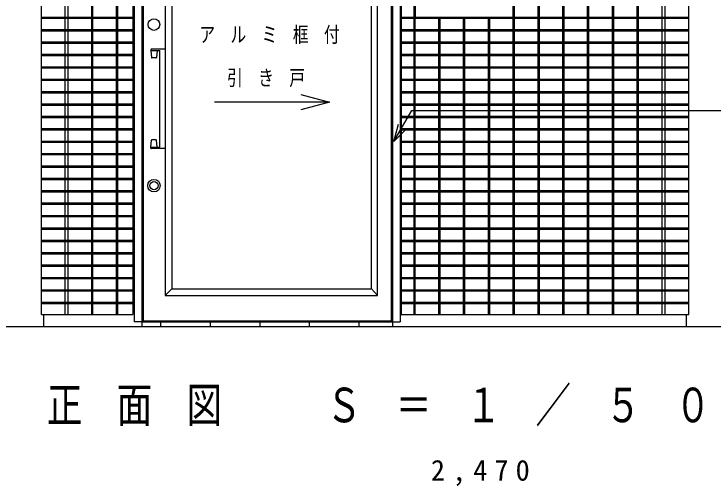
# Model space of a CAD drawing. Units: millimetres on the paper, enlarged 30 times, with parts at other scales. Extents: x -11550 to 5573, y -35640 to 8010.
# Drawn here: x -9936 to -8242, y 5735 to 6878 of the extents above; entities that cross this region are included whole.
import ezdxf

# ---------------------------------------------------------------- set-up
doc = ezdxf.new("R2010")
doc.units = ezdxf.units.MM
doc.header["$LTSCALE"] = 30
doc.layers.add('layer1', color=4, linetype='Continuous', lineweight=25)
doc.styles.add('ＭＳ ゴシック', font='')
doc.styles.get('ＭＳ ゴシック').set_extended_font_data('MS Gothic')

msp = doc.modelspace()

# ---------------------------------------------------------------- linework, layer by layer
at = {"layer": 'layer1', "color": 6}
for p, q in [((-9869.32, 6150.31), (-9869.32, 7470.31)), ((-8303.32, 6150.31), (-8303.32, 7470.31)), ((-9644.92, 7263.91), (-9644.92, 6132.31)), ((-9001.72, 7263.91), (-9001.72, 6132.31)), ((-9626.92, 7245.91), (-9626.92, 6132.31)), ((-9019.72, 7245.91), (-9019.72, 6132.31)), ((-9869.32, 6150.31), (-9647.92, 6150.31)), ((-8998.72, 6150.31), (-8303.32, 6150.31)), ((-9626.92, 6132.31), (-9644.92, 6132.31)), ((-9019.72, 6132.31), (-9001.72, 6132.31))]:
    msp.add_line(p, q, dxfattribs=at)
at = {"layer": 'layer1'}
for p, q in [((-9812.32, 6150.31), (-9812.32, 7470.31)), ((-9804.82, 6150.31), (-9804.82, 7470.31)), ((-9747.82, 6150.31), (-9747.82, 7470.31)), ((-9744.82, 6150.31), (-9744.82, 7470.31)), ((-9687.82, 6150.31), (-9687.82, 7470.31)), ((-9684.82, 6150.31), (-9684.82, 7470.31)), ((-8967.82, 6150.31), (-8967.82, 7470.31)), ((-8724.82, 6150.31), (-8724.82, 7470.31)), ((-8667.82, 6150.31), (-8667.82, 7470.31)), ((-8664.82, 7470.31), (-8664.82, 6150.31)), ((-8607.82, 6150.31), (-8607.82, 7470.31)), ((-8604.82, 6150.31), (-8604.82, 7470.31)), ((-8547.82, 6150.31), (-8547.82, 7470.31)), ((-8544.82, 6150.31), (-8544.82, 7470.31)), ((-8487.82, 6150.31), (-8487.82, 7470.31)), ((-8484.82, 6150.31), (-8484.82, 7470.31)), ((-8427.82, 6150.31), (-8427.82, 7470.31)), ((-8424.82, 6150.31), (-8424.82, 7470.31)), ((-8367.82, 6150.31), (-8367.82, 7470.31)), ((-8360.32, 6150.31), (-8360.32, 7470.31)), ((-9647.92, 7266.91), (-9647.92, 6150.31)), ((-8998.72, 7266.91), (-8998.72, 6150.31)), ((-9623.32, 7242.31), (-9623.32, 6132.31)), ((-9023.32, 7242.31), (-9023.32, 6132.31)), ((-9554.18, 7209.16), (-9554.18, 6212.4)), ((-9070.88, 6212.4), (-9070.88, 7209.16)), ((-9869.32, 6870.31), (-9647.92, 6870.31)), ((-9869.32, 6867.31), (-9647.92, 6867.31)), ((-8998.72, 6870.31), (-8964.82, 6870.31)), ((-8998.72, 6867.31), (-8303.32, 6867.31)), ((-8964.82, 6150.31), (-8964.82, 6870.31)), ((-8907.82, 6150.31), (-8907.82, 6870.31)), ((-8904.82, 6150.31), (-8904.82, 6870.31)), ((-8847.82, 6150.31), (-8847.82, 6870.31)), ((-8844.82, 6150.31), (-8844.82, 6870.31)), ((-8787.82, 6150.31), (-8787.82, 6870.31)), ((-8784.82, 6150.31), (-8784.82, 6870.31)), ((-8727.82, 6150.31), (-8727.82, 6870.31)), ((-8727.82, 6870.31), (-8303.32, 6870.31)), ((-9869.32, 6840.31), (-9647.92, 6840.31)), ((-9869.32, 6837.31), (-9647.92, 6837.31)), ((-8998.72, 6840.31), (-8303.32, 6840.31)), ((-8998.72, 6837.31), (-8303.32, 6837.31)), ((-9869.32, 6810.31), (-9647.92, 6810.31)), ((-8998.72, 6810.31), (-8303.32, 6810.31)), ((-9869.32, 6807.31), (-9647.92, 6807.31)), ((-8998.72, 6807.31), (-8303.32, 6807.31)), ((-9869.32, 6780.31), (-9647.92, 6780.31)), ((-9869.32, 6777.31), (-9647.92, 6777.31)), ((-8998.72, 6780.31), (-8303.32, 6780.31)), ((-8998.72, 6777.31), (-8303.32, 6777.31)), ((-9869.32, 6750.31), (-9647.92, 6750.31)), ((-9869.32, 6747.31), (-9647.92, 6747.31)), ((-8998.72, 6750.31), (-8303.32, 6750.31)), ((-8998.72, 6747.31), (-8303.32, 6747.31)), ((-9869.32, 6720.31), (-9647.92, 6720.31)), ((-9869.32, 6717.31), (-9647.92, 6717.31)), ((-8998.72, 6720.31), (-8303.32, 6720.31)), ((-8998.72, 6717.31), (-8303.32, 6717.31)), ((-9869.32, 6690.31), (-9647.92, 6690.31)), ((-8998.72, 6690.31), (-8303.32, 6690.31)), ((-9869.32, 6687.31), (-9647.92, 6687.31)), ((-9241.4, 6682.7), (-9172.4, 6664.21)), ((-8998.72, 6687.31), (-8303.32, 6687.31)), ((-9869.32, 6660.31), (-9647.92, 6660.31)), ((-9869.32, 6657.31), (-9647.92, 6657.31)), ((-9241.4, 6664.21), (-9450.66, 6664.21)), ((-9172.4, 6664.21), (-9241.4, 6664.21)), ((-9172.4, 6664.21), (-9241.4, 6645.72)), ((-8998.72, 6660.31), (-8303.32, 6660.31)), ((-8998.72, 6657.31), (-8303.32, 6657.31)), ((-8995.7, 6605.23), (-8973.42, 6643.81)), ((-8973.42, 6643.81), (-8182.55, 6643.81)), ((-9869.32, 6630.31), (-9647.92, 6630.31)), ((-9869.32, 6627.31), (-9647.92, 6627.31)), ((-8998.72, 6630.31), (-8303.32, 6630.31)), ((-8998.72, 6627.31), (-8303.32, 6627.31)), ((-9016.7, 6568.85), (-9005.45, 6610.85)), ((-9869.32, 6600.31), (-9647.92, 6600.31)), ((-9869.32, 6597.31), (-9647.92, 6597.31)), ((-9016.7, 6568.85), (-8995.7, 6605.23)), ((-8985.95, 6599.6), (-9016.7, 6568.85)), ((-8998.72, 6600.31), (-8303.32, 6600.31)), ((-8998.72, 6597.31), (-8303.32, 6597.31)), ((-9869.32, 6570.31), (-9647.92, 6570.31)), ((-9869.32, 6567.31), (-9647.92, 6567.31)), ((-8998.72, 6570.31), (-8303.32, 6570.31)), ((-8998.72, 6567.31), (-8303.32, 6567.31)), ((-9869.32, 6540.31), (-9647.92, 6540.31)), ((-8998.72, 6540.31), (-8303.32, 6540.31)), ((-9869.32, 6537.31), (-9647.92, 6537.31)), ((-8998.72, 6537.31), (-8303.32, 6537.31)), ((-9869.32, 6510.31), (-9647.92, 6510.31)), ((-9869.32, 6507.31), (-9647.92, 6507.31)), ((-8998.72, 6510.31), (-8303.32, 6510.31)), ((-8998.72, 6507.31), (-8303.32, 6507.31)), ((-9869.32, 6480.31), (-9647.92, 6480.31)), ((-9869.32, 6477.31), (-9647.92, 6477.31)), ((-8998.72, 6480.31), (-8303.32, 6480.31)), ((-8998.72, 6477.31), (-8303.32, 6477.31)), ((-9869.32, 6450.31), (-9647.92, 6450.31)), ((-9869.32, 6447.31), (-9647.92, 6447.31)), ((-8998.72, 6450.31), (-8303.32, 6450.31)), ((-8998.72, 6447.31), (-8303.32, 6447.31)), ((-9869.32, 6420.31), (-9647.92, 6420.31)), ((-8998.72, 6420.31), (-8303.32, 6420.31)), ((-9869.32, 6417.31), (-9647.92, 6417.31)), ((-8998.72, 6417.31), (-8303.32, 6417.31)), ((-9869.32, 6390.31), (-9647.92, 6390.31)), ((-9869.32, 6387.31), (-9647.92, 6387.31)), ((-8998.72, 6390.31), (-8303.32, 6390.31)), ((-8998.72, 6387.31), (-8303.32, 6387.31)), ((-9869.32, 6360.31), (-9647.92, 6360.31)), ((-9869.32, 6357.31), (-9647.92, 6357.31)), ((-8998.72, 6360.31), (-8303.32, 6360.31)), ((-8998.72, 6357.31), (-8303.32, 6357.31)), ((-9869.32, 6330.31), (-9647.92, 6330.31)), ((-9869.32, 6327.31), (-9647.92, 6327.31)), ((-8998.72, 6330.31), (-8303.32, 6330.31)), ((-8998.72, 6327.31), (-8303.32, 6327.31)), ((-9869.32, 6300.31), (-9647.92, 6300.31)), ((-9869.32, 6297.31), (-9647.92, 6297.31)), ((-8998.72, 6300.31), (-8303.32, 6300.31)), ((-8998.72, 6297.31), (-8303.32, 6297.31)), ((-9869.32, 6270.31), (-9647.92, 6270.31)), ((-9869.32, 6267.31), (-9647.92, 6267.31)), ((-8998.72, 6270.31), (-8303.32, 6270.31)), ((-8998.72, 6267.31), (-8303.32, 6267.31)), ((-9869.32, 6240.31), (-9647.92, 6240.31)), ((-9869.32, 6237.31), (-9647.92, 6237.31)), ((-8998.72, 6240.31), (-8303.32, 6240.31)), ((-8998.72, 6237.31), (-8303.32, 6237.31)), ((-9869.32, 6210.31), (-9647.92, 6210.31)), ((-9869.32, 6207.31), (-9647.92, 6207.31)), ((-9554.18, 6212.4), (-9570.2, 6196.38)), ((-9554.18, 6212.4), (-9072.22, 6212.4)), ((-9070.88, 6212.4), (-9056.32, 6196.38)), ((-8998.72, 6210.31), (-8303.32, 6210.31)), ((-8998.72, 6207.31), (-8303.32, 6207.31)), ((-9869.32, 6180.31), (-9647.92, 6180.31)), ((-9869.32, 6177.31), (-9647.92, 6177.31)), ((-8998.72, 6180.31), (-8303.32, 6180.31)), ((-8998.72, 6177.31), (-8303.32, 6177.31)), ((-9581.32, 6132.31), (-9581.32, 6120.31)), ((-9461.32, 6132.31), (-9461.32, 6120.31)), ((-9341.32, 6132.31), (-9341.32, 6120.31)), ((-9221.32, 6132.31), (-9221.32, 6120.31)), ((-9101.32, 6132.31), (-9101.32, 6120.31))]:
    msp.add_line(p, q, dxfattribs=at)
at = {"layer": 'layer1', "color": 3}
for p, q in [((-9570.2, 7223.72), (-9570.2, 6792.26)), ((-9056.32, 6196.38), (-9056.32, 7223.72)), ((-8964.82, 7107.31), (-8964.82, 6870.31)), ((-8727.82, 6870.31), (-8727.82, 7107.31)), ((-8964.82, 6870.31), (-8727.82, 6870.31)), ((-9570.5, 6792.31), (-9603.8, 6792.31)), ((-9604.7, 6791.41), (-9604.7, 6789.31)), ((-9604.7, 6789.31), (-9603.29, 6772.41)), ((-9604.7, 6789.31), (-9582.8, 6789.31)), ((-9589.7, 6789.31), (-9591.1, 6772.41)), ((-9582.8, 6555.31), (-9582.8, 6789.31)), ((-9569.6, 6553.21), (-9569.6, 6791.41)), ((-9592.3, 6771.31), (-9602.09, 6771.31)), ((-9604.7, 6555.31), (-9603.29, 6572.21)), ((-9592.3, 6573.31), (-9602.09, 6573.31)), ((-9589.7, 6555.31), (-9591.1, 6572.21)), ((-9604.7, 6553.21), (-9604.7, 6555.31)), ((-9604.1, 6555.31), (-9582.8, 6555.31)), ((-9570.5, 6552.31), (-9603.8, 6552.31)), ((-9570.2, 6552.36), (-9570.2, 6196.38)), ((-9570.2, 6196.38), (-9056.32, 6196.38)), ((-9626.92, 6132.31), (-9626.92, 6120.31)), ((-9626.92, 6132.31), (-9019.72, 6132.31)), ((-9623.32, 6135.22), (-9023.32, 6135.22)), ((-9019.72, 6132.31), (-9019.72, 6120.31))]:
    msp.add_line(p, q, dxfattribs=at)
at = {"layer": 'layer1', "color": 20}
for p, q in [((-9863.32, 6120.31), (-9863.32, 6150.31)), ((-8309.32, 6150.31), (-8309.32, 6120.31)), ((-614.85, 6120.31), (-11035.18, 6120.31))]:
    msp.add_line(p, q, dxfattribs=at)
at = {"layer": 'layer1', "color": 3}
for centre, radius in [((-9597.2, 6852.31), 14.1), ((-9597.2, 6462.31), 15), ((-9597.2, 6462.31), 9.9)]:
    msp.add_circle(centre, radius, dxfattribs=at)
for centre, radius, start, end in [((-9603.8, 6791.41), 0.9, 90, 180), ((-9570.5, 6791.41), 0.9, 0, 90), ((-9602.09, 6772.51), 1.2, 184.76364, 270), ((-9592.3, 6772.51), 1.2, 270, 355.23636), ((-9602.09, 6572.11), 1.2, 90, 175.23636), ((-9592.3, 6572.11), 1.2, 4.76364, 90), ((-9604.1, 6554.71), 0.6, 90, 180), ((-9603.8, 6553.21), 0.9, 180, 270), ((-9570.5, 6553.21), 0.9, 270, 0)]:
    msp.add_arc(centre, radius, start, end, dxfattribs=at)

# ---------------------------------------------------------------- texts
at = {"layer": 'layer1', "color": 2, "char_height": 37.39, "attachment_point": 7, "style": 'ＭＳ ゴシック'}
for s, insert in [('\\T1.97;\\W0.75;アルミ框付', (-9487.33, 6805.26)), ('\\T1.97;\\W0.75;引き戸', (-9420.41, 6700.47))]:
    msp.add_mtext(s, dxfattribs=dict(at, insert=insert))
at = {"layer": 'layer1', "color": 6, "insert": (-9856.03, 5879.69), "char_height": 83.8, "attachment_point": 7, "style": 'ＭＳ ゴシック'}
msp.add_mtext('\\T1.97;\\W0.75;正面図\u3000Ｓ＝１／５０', dxfattribs=at)
at = {"layer": 'layer1', "color": 3, "insert": (-8799.02, 5766.88), "char_height": 50.26, "attachment_point": 5, "style": 'ＭＳ ゴシック'}
msp.add_mtext('\\T1.5;2,470', dxfattribs=at)

doc.saveas('drawing.dxf')
